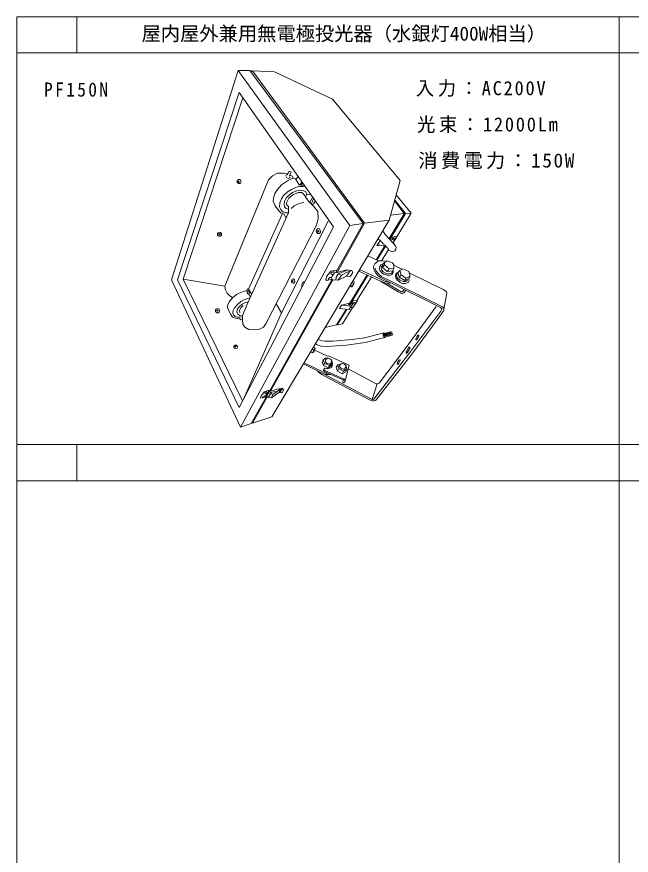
# Model space of a CAD drawing. Units: millimetres, scale not verified. Extents: x -1348 to 1152, y -2025 to -250.
# Drawn here: x -1348 to -710, y -1119 to -250 of the extents above; entities that cross this region are included whole.
import ezdxf
from ezdxf.enums import TextEntityAlignment as Align

# ---------------------------------------------------------------- set-up
doc = ezdxf.new("R2010")
doc.units = ezdxf.units.MM
doc.header["$LTSCALE"] = 5
doc.layers.add('0-0_絵', color=7, linetype='Continuous', lineweight=20)
doc.layers.add('0-2_枠', color=7, linetype='Continuous', lineweight=20)
doc.layers.add('0-1_文字', color=7, linetype='Continuous')
doc.styles.add('ＭＳ ゴシック', font='')
doc.styles.get('ＭＳ ゴシック').set_extended_font_data('MS Gothic')

msp = doc.modelspace()

# ---------------------------------------------------------------- linework, layer by layer
at = {"layer": '0-0_絵'}
for p, q in [((-1113.44, -333.815), (-1175.191, -521.994)), ((-1068.682, -414.847), (-1068.408, -414.095)), ((-1067.815, -416.618), (-1068.448, -415.545)), ((-1068.127, -413.379), (-1067.2, -413.179)), ((-1067.32, -413.755), (-1066.815, -412.624)), ((-1065.615, -417.34), (-1067.044, -417)), ((-1064.116, -416.188), (-1064.922, -417.07)), ((-1064.532, -414.67), (-1064.221, -415.17)), ((-1059.139, -417.922), (-1060.361, -417.303)), ((-1118.212, -421.596), (-1117.815, -421.758)), ((-1059.806, -427.266), (-1055.385, -425.894)), ((-1059.139, -417.922), (-1058.473, -418.597)), ((-1046.863, -433.961), (-1042.903, -434.36)), ((-1040.946, -437.256), (-1043.672, -441.876)), ((-1042.133, -443.25), (-1039.891, -438.716)), ((-1066.025, -449.158), (-1065.826, -453.072)), ((-1068.84, -452.992), (-1066.526, -453.102)), ((-961.617, -460.543), (-987.027, -463.981)), ((-945.774, -453.728), (-960.127, -455.4)), ((-944.713, -454.119), (-938.608, -453.386)), ((-1073.149, -556.864), (-1024.77, -461.79)), ((-988.454, -464.174), (-1016.96, -515.143)), ((-970.583, -482.262), (-970.087, -482.357)), ((-969.207, -502.646), (-962.134, -491.27)), ((-983.695, -497.869), (-972.6, -503.05)), ((-1004.081, -512.17), (-1001.768, -512.805)), ((-969.657, -522.173), (-992.312, -512.019)), ((-968.176, -507.868), (-968.459, -507.968)), ((-967.956, -506.379), (-966.384, -504.537)), ((-961.663, -511.31), (-956.535, -510.446)), ((-948.442, -511.506), (-956.102, -507.683)), ((-1011.072, -517.863), (-1003.761, -513.966)), ((-984.403, -517.499), (-1002.231, -546.817)), ((-1001.264, -546.665), (-983.62, -517.855)), ((-994.9, -544.136), (-979.74, -519.687)), ((-963.892, -516.272), (-961.045, -516.521)), ((-944.037, -520.851), (-949.108, -517.364)), ((-939.629, -518.865), (-941.119, -513.841)), ((-1020.762, -521.942), (-1086.055, -638.689)), ((-1084.791, -638.243), (-1019.84, -522.47)), ((-1001.822, -528.271), (-999.781, -529.343)), ((-999.232, -523.912), (-997.75, -524.614)), ((-1109.329, -533.778), (-1108.706, -534.879)), ((-1104.451, -537.193), (-1107.496, -532.222)), ((-1105.909, -539.831), (-1107.36, -537.262)), ((-1109.107, -545.81), (-1107.994, -545.732)), ((-998.991, -547.419), (-1001, -550.051)), ((-996.414, -547.164), (-998.991, -547.419)), ((-1003.588, -548.366), (-1002.912, -548.743)), ((-1015.583, -568.768), (-1015.359, -569.264)), ((-966.76, -581.899), (-959.544, -580.251)), ((-1025.342, -601.702), (-1038.746, -595.403)), ((-1024.393, -601.589), (-1025.342, -601.702)), ((-1020.26, -609.172), (-1021.32, -605.752)), ((-1050.501, -609.806), (-1030.275, -619.596)), ((-1029.649, -617.004), (-1024.643, -619.55)), ((-1012.897, -610.115), (-1014.932, -610.931)), ((-1013.653, -614.397), (-1008.766, -617.191)), ((-974.012, -630.406), (-979.041, -646.652)), ((-1074.81, -639.47), (-1076.126, -639.545)), ((-1104.078, -670.914), (-1103.397, -671.407))]:
    msp.add_line(p, q, dxfattribs=at)
for points in [[(-1118.255, -305.289), (-1187.349, -522.636), (-1115.609, -675.429), (-1002.429, -466.065)], [(-1117.181, -655.123), (-1019.255, -467.456), (-1117.297, -328.342), (-1181.028, -522.556)], [(-1033.745, -469.859), (-1032.965, -471.3), (-1032.764, -473.293), (-1033.849, -474.386), (-1035.075, -474.677), (-1035.941, -474.454), (-1036.926, -473.125), (-1037.093, -472.178), (-1036.862, -470.935), (-1036.069, -469.893), (-1035.014, -469.482)], [(-1137.025, -475.888), (-1136.785, -475.617), (-1137.268, -475.258), (-1136.99, -474.861), (-1137.387, -474.655), (-1137.534, -474.909), (-1137.784, -474.989), (-1138.295, -474.743), (-1138.397, -475.121), (-1137.95, -475.343), (-1138.125, -475.71), (-1137.81, -475.93), (-1137.584, -475.578)], [(-1034.986, -471.623), (-1035.069, -472.005), (-1034.445, -472.229), (-1034.657, -472.734), (-1035.042, -472.635), (-1035.146, -473.088), (-1035.509, -473.018), (-1035.474, -472.461), (-1035.805, -472.285), (-1035.734, -471.838), (-1035.437, -472.003), (-1035.296, -471.477)], [(-955.677, -478.954), (-956.926, -479.288), (-957.582, -480.086), (-957.332, -481.18), (-956.245, -481.216), (-955.281, -479.908)], [(-1059.502, -524.653), (-1060.37, -525.892), (-1061.165, -526.116), (-1062.09, -525.611), (-1062.871, -524.496), (-1062.828, -523.319), (-1062.085, -521.851), (-1060.993, -521.408), (-1059.845, -522.709)], [(-1061.557, -524.534), (-1061.73, -524.043), (-1062.132, -523.984), (-1062.129, -523.505), (-1061.827, -523.495), (-1061.703, -523.213), (-1061.475, -523.52), (-1061.22, -523.736), (-1061.16, -524.073), (-1061.435, -523.991), (-1061.418, -524.336)], [(-1107.213, -537.263), (-1106.734, -536.875), (-1106.616, -535.82), (-1106.929, -535.085), (-1107.536, -534.401), (-1108.323, -534.418), (-1108.975, -535.202), (-1108.917, -536.226), (-1108.188, -537.253)], [(-1139.236, -553.698), (-1139.402, -554.189), (-1138.804, -554.304), (-1138.96, -554.731), (-1139.59, -554.611), (-1139.79, -555.087), (-1140.129, -555.011), (-1139.956, -554.56), (-1140.394, -554.459), (-1140.319, -553.994), (-1139.809, -554.082), (-1139.667, -553.637)], [(-1003.145, -553.499), (-1013.181, -552.411), (-1010.849, -548.824), (-1001, -550.051)], [(-931.803, -580.083), (-931.138, -579.905), (-930.817, -580.217), (-930.893, -581.295), (-931.394, -582.284), (-932.606, -584.238), (-933.21, -584.876), (-933.66, -584.874), (-933.824, -584.759), (-933.747, -584.152), (-933.456, -583.016), (-932.874, -581.787)], [(-1121.189, -590.631), (-1121.125, -591.21), (-1121.707, -591.256), (-1121.69, -591.786), (-1121.108, -591.741), (-1121.072, -592.268), (-1120.449, -592.234), (-1120.464, -591.608), (-1119.91, -591.511), (-1119.942, -591.002), (-1120.703, -591.117), (-1120.761, -590.575)], [(-940.365, -592.515), (-940.11, -592.898), (-940.207, -593.703), (-941.694, -596.429), (-942.82, -598.39), (-943.225, -598.718), (-943.702, -598.631), (-943.882, -598.389), (-943.777, -597.72), (-943.627, -597.112), (-943.251, -596.241), (-941.551, -593.169), (-940.852, -592.567)], [(-950.246, -605.629), (-950.15, -606.172), (-950.479, -607.029), (-951.418, -608.953), (-952.079, -610.188), (-952.827, -610.48), (-952.959, -610.183), (-953.041, -609.718), (-952.439, -607.694), (-951.523, -606.094), (-950.583, -605.529)], [(-1009.205, -615.3), (-1007.903, -615.105), (-1006.798, -613.399), (-1006.621, -612.207), (-1007.199, -610.727), (-1008.518, -609.624), (-1010.093, -609.269), (-1011.398, -609.64), (-1012.413, -610.662), (-1012.921, -611.771), (-1012.584, -613.083), (-1011.56, -614.309), (-1010.541, -614.902)], [(-1010.235, -620.227), (-1006.293, -618.056), (-1005.467, -615.168), (-1008.766, -617.191)], [(-1090.805, -644.195), (-1092.287, -644.571), (-1092.931, -644.274), (-1092.532, -643.567), (-1091.869, -643.199), (-1090.935, -642.944), (-1090.433, -643.083), (-1090.494, -643.64)], [(-1090.096, -640.861), (-1090.614, -640.247), (-1090.068, -639.465), (-1088.789, -638.822), (-1088.044, -639.589), (-1088.482, -640.463), (-1089.135, -640.76)]]:
    msp.add_lwpolyline(points, close=True, dxfattribs=at)
for points in [[(-1118.255, -305.289), (-1106.177, -305.545), (-988.454, -464.174), (-1002.429, -466.065)], [(-1104.829, -307.298), (-1104.626, -306.354), (-1104.022, -305.777), (-1103.453, -305.771)], [(-1015.554, -514.83), (-987.027, -463.981), (-1103.453, -305.771), (-1080.657, -306.838), (-1020.459, -335.114), (-950.111, -419.531)], [(-1113.58, -648.206), (-1175.191, -521.994), (-1131.945, -529.096), (-1086.735, -418.994), (-1082.551, -414.684), (-1077.306, -411.97), (-1071.254, -411.797), (-1067.917, -412.461), (-1066.815, -412.624), (-1065.62, -410.267), (-1064.406, -410.053), (-1063.355, -410.941), (-1064.424, -413.392), (-1064.757, -414.229)], [(-1060.361, -417.303), (-1063.486, -418.132), (-1066.884, -419.775), (-1070.199, -421.89), (-1073.276, -424.173), (-1077.469, -428.809), (-1080.077, -432.957), (-1081.586, -437.815), (-1081.781, -441.051), (-1079.642, -445.684), (-1077.416, -448.84), (-1075.84, -451.067), (-1073.474, -453.433), (-1070.477, -454.645), (-1068.93, -457.503), (-1068.04, -457.416)], [(-1064.113, -413.893), (-1062.028, -415.227), (-1060.689, -417.36)], [(-1052.009, -421.677), (-1054.703, -424.446), (-1058.473, -418.597), (-1056.116, -415.591)], [(-1117.759, -421.419), (-1117.164, -421.605), (-1117.078, -421.106), (-1117.751, -420.914), (-1117.769, -420.375), (-1118.238, -420.129), (-1118.169, -420.852), (-1118.512, -420.661), (-1118.489, -421.122), (-1118.164, -421.316), (-1118.212, -421.596)], [(-950.111, -419.531), (-961.617, -460.543), (-1083.089, -664.719), (-1103.397, -671.407), (-1088.301, -644.498)], [(-1054.716, -425.633), (-1050.869, -425.62), (-1048.467, -426.233)], [(-1049.45, -424.852), (-1053.217, -424.48), (-1051.388, -422.677)], [(-1065.826, -453.072), (-1108.277, -546.398), (-1113.687, -559.758), (-1113.782, -563.933), (-1113.403, -568.439), (-1111.352, -571.819), (-1106.988, -574.168), (-1100.893, -574.549), (-1096.054, -573.695), (-1092.069, -571.538), (-1089.034, -567.615), (-1037.086, -466.606), (-1035.032, -459.501), (-1035.496, -451.87), (-1040.008, -446.275), (-1045.376, -440.83), (-1048.016, -437.108), (-1049.574, -434.518), (-1051.988, -432.079), (-1055.734, -432.078), (-1061.493, -434.416), (-1065.705, -438.024), (-1067.944, -442.826), (-1067.743, -445.215), (-1065.983, -446.447), (-1066.025, -449.158), (-1068.29, -448.76), (-1070.036, -446.774), (-1070.497, -444.162), (-1069.944, -441.073), (-1068.009, -437.34), (-1064.601, -434.046), (-1061.841, -432.164), (-1057.192, -430.247), (-1054.324, -429.542), (-1050.137, -430.1), (-1047.833, -431.289), (-1046.863, -433.961), (-1048.283, -436.655)], [(-1068.84, -452.992), (-1071.677, -452.012), (-1073.927, -449.744), (-1075.177, -446.856), (-1074.809, -442.646), (-1073.301, -438.606), (-1071.164, -435.194), (-1066.898, -431.259), (-1062.895, -428.777), (-1059.137, -427.004)], [(-957.454, -484.201), (-938.608, -453.386), (-954.148, -434.312)], [(-1050.095, -441.997), (-1056.727, -444.152), (-1060.171, -445.746), (-1063.178, -448.577)], [(-1038.403, -440.647), (-1038.5, -441.512), (-1039.516, -443.387), (-1041.465, -444.778)], [(-961.445, -479.726), (-945.826, -454.293), (-945.774, -453.728), (-956.085, -440.797)], [(-955.764, -439.976), (-944.677, -453.709), (-944.813, -454.629), (-960.692, -480.663)], [(-1072.509, -454.43), (-1107.496, -532.222), (-1108.387, -532.044), (-1109.329, -533.778), (-1110.111, -533.987), (-1111.96, -534.289), (-1117.036, -536.269), (-1120.015, -537.834), (-1124.036, -541.436), (-1127.025, -544.976), (-1128.828, -548.249), (-1129.266, -550.42), (-1128.855, -552.522), (-1125.828, -558.514), (-1123.901, -561.294), (-1120.086, -562.858), (-1116.324, -563.024), (-1115.739, -563.987), (-1113.957, -563.673)], [(-962.172, -490.959), (-961.789, -491.771), (-959.791, -492.898), (-957.672, -493.124), (-955.787, -492.472), (-954.617, -490.946), (-954.226, -489.078), (-954.762, -487.173), (-956.966, -484.882), (-965.665, -475.459), (-967.335, -472.794), (-968.165, -472.621)], [(-959.945, -481.527), (-958.433, -480.748), (-958.539, -479.174), (-958.023, -478.229), (-955.651, -477.811), (-954.112, -477.824), (-953.878, -478.181)], [(-966.46, -488.124), (-967.488, -487.262), (-970.891, -486.73), (-972.739, -486.621), (-973.748, -487.321), (-974.215, -487.142), (-971.229, -482.577), (-970.583, -482.262), (-972.958, -480.172)], [(-970.087, -482.357), (-969.677, -483.324), (-968.765, -483.963), (-968.146, -484.974), (-967.022, -485.456), (-966.607, -486.222), (-965.904, -486.578), (-965.145, -487.484), (-964.487, -488.475), (-965.565, -488.242), (-974.13, -502.26)], [(-974.914, -501.984), (-966.46, -488.124), (-965.565, -488.242)], [(-962.172, -490.959), (-962.608, -490.076), (-963.566, -489.405), (-964.339, -488.422)], [(-965.836, -503.348), (-969.52, -502.755), (-972.6, -503.05), (-974.45, -504.121), (-976.347, -506.047), (-977.587, -508.602), (-977.514, -511.274)], [(-956.515, -507.187), (-957.961, -505.06), (-963.627, -502.961), (-966.384, -504.537), (-966.472, -506.998)], [(-1021.86, -513.598), (-1016.462, -512.587), (-1016.079, -513.41)], [(-1018.054, -515.387), (-1015.546, -514.829), (-1006.646, -512.738), (-1004.081, -512.17), (-1014.538, -516.273), (-1016.456, -519.855), (-1016.792, -522.806)], [(-1014.248, -523.051), (-1005.708, -518.713), (-1002.469, -519.011), (-1000.81, -517.907), (-999.101, -515.115), (-1000.105, -513.033), (-1001.768, -512.805), (-1005.708, -518.713)], [(-977.514, -511.274), (-976.859, -513.296), (-975.339, -515.713), (-973.068, -518.445)], [(-976.144, -510.585), (-974.908, -513.648), (-972.384, -516.683)], [(-957.461, -513.286), (-957.484, -515.142), (-958.844, -517.083), (-961.014, -518.117), (-964.015, -517.845), (-966.976, -516.665), (-969.554, -514.818), (-971.155, -512.547), (-971.752, -511.151), (-971.352, -508.878), (-970.015, -507.091), (-968.804, -506.577), (-967.956, -506.379), (-968.304, -509.663)], [(-968.459, -507.968), (-969.401, -508.585), (-969.861, -510.517), (-969.171, -512.448), (-967.615, -514.175), (-963.892, -516.272)], [(-956.515, -507.187), (-956.535, -510.446), (-957.711, -513.233), (-963.432, -513.885), (-961.663, -511.31), (-966.472, -506.998), (-968.304, -509.663), (-963.432, -513.885)], [(-951.03, -519.742), (-952.391, -515.451), (-950.448, -512.766)], [(-941.119, -513.841), (-947.306, -511.306), (-950.448, -512.766), (-949.108, -517.364), (-951.03, -519.742), (-945.214, -523.173), (-941.124, -521.092), (-939.629, -518.865), (-944.037, -520.851), (-945.214, -523.173)], [(-972.384, -516.683), (-969.451, -519.026), (-907.421, -549.754), (-905.994, -550.704), (-904.812, -552.213), (-904.79, -553.64), (-905.038, -554.828), (-911.799, -564.178), (-938.087, -599.604), (-974.979, -647.002), (-975.792, -647.714), (-977.264, -648.108), (-979.002, -647.945), (-981.904, -647.039), (-1028.278, -622.552), (-1030.612, -621.127)], [(-1021.86, -513.598), (-1026.067, -518.671), (-1027.144, -522.657), (-1026.436, -523.304), (-1021.566, -522.326)], [(-1021.42, -520.615), (-1021.712, -520.157), (-1022.94, -520.255), (-1023.505, -520.414), (-1024.345, -521.037), (-1024.866, -521.781), (-1024.832, -522.309), (-1024.223, -522.735)], [(-1019.751, -522.522), (-1020.911, -521.857), (-1021.42, -520.615), (-1020.491, -518.655), (-1018.054, -515.387), (-1018.635, -514.394), (-1019.453, -514.123), (-1020.668, -514.634), (-1021.477, -515.429), (-1021.884, -516.153), (-1021.589, -516.813), (-1020.75, -517.199), (-1019.714, -517.017), (-1018.892, -516.634)], [(-1014.538, -516.273), (-1013.917, -516.511), (-1011.072, -517.863), (-1014.248, -523.051), (-1019.751, -522.522)], [(-993.01, -513.501), (-970.469, -523.915), (-965.586, -525.772), (-963.214, -526.073), (-961.636, -525.955), (-960.008, -525.668)], [(-973.068, -518.445), (-970.507, -520.28), (-959.919, -525.7)], [(-960.657, -516.452), (-958.746, -515.364), (-958.452, -513.911)], [(-951.861, -514.602), (-954.089, -515.674), (-954.973, -517.945), (-954.62, -520.375), (-952.931, -523.099), (-949.975, -525.297), (-947.545, -526.228), (-944.546, -526.53), (-941.952, -525.393), (-940.896, -523.243), (-941.258, -521.192)], [(-953.163, -520.496), (-953.895, -518.057), (-953.292, -515.912), (-952.236, -515.046)], [(-953.163, -520.496), (-950.402, -522.879), (-946.804, -524.435), (-944.309, -524.449)], [(-905.038, -554.828), (-901.493, -536.319), (-902.011, -535.263), (-902.641, -534.257), (-905.423, -532.694), (-940.122, -515.687)], [(-1123.325, -540.775), (-1124.713, -540.403), (-1127.181, -538.9), (-1129.559, -536.411), (-1131.247, -532.831), (-1131.945, -529.096)], [(-1051.655, -529.367), (-1052.389, -528.995), (-1052.279, -527.723), (-1051.297, -525.712), (-1050.21, -524.769), (-1049.329, -525.031)], [(-959.919, -525.7), (-908.241, -551.365), (-907.487, -551.963), (-906.98, -552.766), (-907.077, -553.595), (-907.964, -555.009), (-938.845, -596.633), (-977.273, -646.535), (-978.151, -646.69), (-979.041, -646.652), (-1030.372, -619.582)], [(-998.186, -526.765), (-999.781, -529.343), (-1000.175, -529.906), (-1000.97, -530.022), (-1002.464, -529.248)], [(-997.75, -524.614), (-998.186, -526.765), (-1000.303, -525.682)], [(-944.234, -533.585), (-946.355, -535.93), (-947.772, -536.673), (-949.507, -536.416), (-952.017, -534.957), (-970.436, -523.915)], [(-969.657, -522.173), (-967.108, -523.482), (-964.824, -524.199), (-963.127, -524.299)], [(-963.862, -526.065), (-949.202, -534.954), (-948.459, -535.175), (-947.925, -535.01), (-946.089, -532.645)], [(-944.309, -524.449), (-942.779, -523.273), (-942.973, -522.174)], [(-1113.818, -561.1), (-1116.482, -561.452), (-1118.997, -561.303), (-1121.269, -560.518), (-1122.953, -559.037), (-1123.706, -557.451), (-1123.772, -556.291), (-1123.436, -554.306), (-1122.054, -551.777), (-1118.896, -548.02), (-1115.419, -545.155), (-1112.316, -543.332), (-1105.913, -541.202)], [(-1109.107, -545.81), (-1111.24, -546.482), (-1114.164, -547.709), (-1117.17, -550.491), (-1119.067, -553.848), (-1119.585, -555.954), (-1118.605, -558.152), (-1116.482, -559.437), (-1114.67, -559.295)], [(-1112.36, -645.764), (-1073.149, -556.864), (-1078.742, -547.535)], [(-998.953, -550.855), (-994.387, -544.334), (-994.9, -544.136), (-999.013, -544.514), (-999.853, -546.356), (-1002.83, -546.881), (-1010.849, -548.824)], [(-1003.588, -548.366), (-1003.155, -547.795), (-1002.061, -547.297), (-998.941, -546.404), (-996.08, -546.204)], [(-1002.912, -548.743), (-1002.351, -548.682), (-1001.507, -548.495), (-1001.155, -547.899), (-999.722, -547.38), (-998.274, -547.163)], [(-1116.039, -556.573), (-1116.627, -556.262), (-1116.924, -555.248), (-1116.779, -554.393), (-1116.42, -553.737), (-1115.355, -551.712), (-1112.904, -549.146)], [(-1027.902, -571.927), (-1015.987, -569.427), (-1006.096, -553.278)], [(-1005.321, -553.286), (-1015.359, -569.264), (-1010.01, -568.079), (-999.233, -550.811)], [(-1003.928, -614.896), (-974.924, -630.312), (-974.012, -630.406), (-972.558, -630.089), (-972.031, -629.646), (-944.876, -594.201), (-912.627, -550.108)], [(-998.953, -550.855), (-1000.699, -551.162), (-1002.166, -551.845)], [(-1038.026, -589.017), (-1036.175, -590.131), (-1032.188, -591.515), (-1026.509, -591.881), (-1005.781, -590.242), (-986.35, -587.737), (-966.06, -582.272)], [(-966.759, -577.665), (-987.174, -582.817), (-999.909, -584.391), (-1020.057, -586.207), (-1028.261, -586.36), (-1031.532, -585.885), (-1033.228, -585.132), (-1035.073, -584.044)], [(-967.428, -580.666), (-960.032, -578.761), (-960.368, -578.515), (-960.22, -578.119), (-967.569, -579.865)], [(-967.526, -579.257), (-960.408, -577.476), (-960.841, -577.07), (-960.562, -576.603), (-967.436, -578.49)], [(-959.538, -580.221), (-959.991, -579.904), (-959.831, -579.476), (-967.265, -581.163)], [(-960.691, -576.818), (-958.649, -576.431), (-958.64, -576.943), (-960.52, -577.329)], [(-960.248, -578.255), (-958.356, -577.786), (-958.242, -578.28), (-960.219, -578.574)], [(-959.893, -579.653), (-957.923, -579.17), (-957.777, -579.71), (-959.694, -580.122)], [(-1038.44, -593.168), (-1038.273, -593.792), (-1039.755, -597.151), (-1041.203, -598.288), (-1042.476, -597.517)], [(-1041.203, -598.288), (-1039.739, -595.472), (-1040.752, -594.883)], [(-1039.739, -595.472), (-1038.44, -593.168), (-1039.573, -592.544)], [(-1030.275, -619.596), (-1026.744, -620.688), (-1024.475, -620.85), (-1022.049, -620.671), (-1024.643, -619.55), (-1026.388, -619.632), (-1029.098, -618.656), (-1049.59, -608.608)], [(-1029.485, -611.566), (-1031.028, -607.8), (-1030.134, -605.471)], [(-1020.26, -609.172), (-1023.503, -611.5), (-1028.504, -609.282), (-1030.134, -605.471), (-1027.202, -603.418), (-1024.504, -603.806)], [(-1024.446, -603.822), (-1025.888, -604.165), (-1027.554, -605.74), (-1027.565, -607.687), (-1026.862, -608.668), (-1025.924, -609.475), (-1024.567, -609.898), (-1023.05, -609.984)], [(-1023.014, -609.934), (-1021.572, -608.84), (-1021.315, -607.292), (-1021.42, -605.94), (-1022.255, -604.718), (-1024.446, -603.822)], [(-1024.393, -601.589), (-1003.141, -611.281), (-1007.257, -627.202)], [(-1030.612, -621.127), (-1034.404, -618.571), (-1035.903, -616.83)], [(-1029.671, -615.968), (-1028.202, -614.273), (-1026.343, -614.596), (-1024.679, -614.675), (-1023.148, -614.298), (-1021.742, -613.518), (-1020.61, -612.094), (-1020.53, -611.335), (-1020.19, -609.3)], [(-1022.049, -620.671), (-1009.106, -626.424), (-1008.87, -626.824), (-1009.97, -628.73), (-1008.48, -629.35), (-1007.257, -627.202), (-1007.417, -626.291), (-1008.085, -625.636), (-1029.671, -615.968), (-1029.649, -617.004)], [(-1024.712, -613.882), (-1029.485, -611.566), (-1028.504, -609.282)], [(-1020.519, -610.889), (-1024.712, -613.882), (-1023.503, -611.5)], [(-1010.235, -620.227), (-1015.19, -617.445), (-1016.345, -613.289), (-1014.932, -610.931), (-1013.653, -614.397), (-1015.19, -617.445)], [(-1005.467, -615.168), (-1006.521, -610.784), (-1007.167, -610.511)], [(-1086.691, -638.87), (-1086.538, -637.171), (-1090.769, -638.649), (-1093.658, -642.013), (-1094.86, -644.279), (-1094.651, -645.461), (-1090.4, -644.294), (-1089.622, -643.773)], [(-1088.253, -644.516), (-1089.303, -644.12), (-1089.97, -643.221), (-1088.188, -640.146), (-1086.828, -638.998), (-1085.37, -638.414), (-1081.124, -637.157), (-1077.615, -635.968), (-1073.679, -635.148), (-1072.249, -635.148), (-1071.464, -636.019), (-1071.214, -637.195), (-1072.122, -639.206), (-1073.084, -639.712), (-1074.81, -639.47), (-1073.031, -635.959), (-1074.259, -636.154)], [(-1085.661, -644.386), (-1086.398, -643.499), (-1084.06, -639.454), (-1086.754, -640.038), (-1088.682, -643.421), (-1086.441, -643.503)], [(-1088.253, -644.516), (-1085.661, -644.386), (-1085.029, -644.674), (-1083.709, -644.95), (-1076.126, -639.545), (-1074.259, -636.154), (-1074.994, -636.515), (-1082.177, -641.589), (-1083.709, -644.95)], [(-1079.269, -637.96), (-1084.06, -639.454), (-1083.852, -640.705), (-1083.309, -641.222), (-1082.177, -641.589)], [(-1073.031, -635.959), (-1072.525, -636.206), (-1071.464, -636.019)], [(-1089.13, -644.185), (-1104.57, -671.793), (-1115.609, -675.429)]]:
    msp.add_lwpolyline(points, dxfattribs=at)
for centre, radius in [((-1117.205, -420.605), 2.095), ((-1137.521, -475.311), 2.124), ((-1139.495, -554.642), 2.237), ((-1120.66, -592.088), 2.031)]:
    msp.add_circle(centre, radius, dxfattribs=at)
for start_param, end_param in [(5.5437815, 10.1254037), (4.8841096, 5.1520353), (4.2939382, 4.5557437)]:
    msp.add_ellipse((-966.468, -579.947), major_axis=(-0.41, 2.323), ratio=0.5, start_param=start_param, end_param=end_param, dxfattribs=at)
at = {"layer": '0-2_枠'}
for p, q in [((-1285.445, -287.212), (-1285.445, -249.712)), ((-722.945, -249.712), (-722.945, -2024.712)), ((-1347.945, -287.212), (1152.055, -287.212)), ((1152.055, -693.462), (-1347.945, -693.462)), ((-1285.445, -693.462), (-1285.445, -730.962)), ((-1347.945, -730.962), (1152.055, -730.962))]:
    msp.add_line(p, q, dxfattribs=at)
msp.add_lwpolyline([(-1347.945, -249.712), (-1347.945, -2024.712), (1152.055, -2024.712), (1152.055, -249.712)], close=True, dxfattribs=at)

# ---------------------------------------------------------------- texts
at = {"layer": '0-1_文字', "style": 'ＭＳ ゴシック'}
msp.add_text('屋内屋外兼用無電極投光器（水銀灯400W相当）', height=14.66, dxfattribs=at).set_placement((-1218.487, -278.892), align=Align.BOTTOM_LEFT)
at = {"layer": '0-1_文字', "char_height": 14.66, "attachment_point": 7, "style": 'ＭＳ ゴシック'}
for s, insert in [('\\T1.28;\\W0.9;PF150N', (-1319.648, -332.771)), ('\\T1.2;\\W0.95;入力：AC200V', (-933.834, -332.771)), ('\\T1.2;\\W0.95;光束：12000Lm', (-932.553, -370.271)), ('\\T1.17;消費電力：150W', (-931.271, -407.771))]:
    msp.add_mtext(s, dxfattribs=dict(at, insert=insert))

doc.saveas('drawing.dxf')
